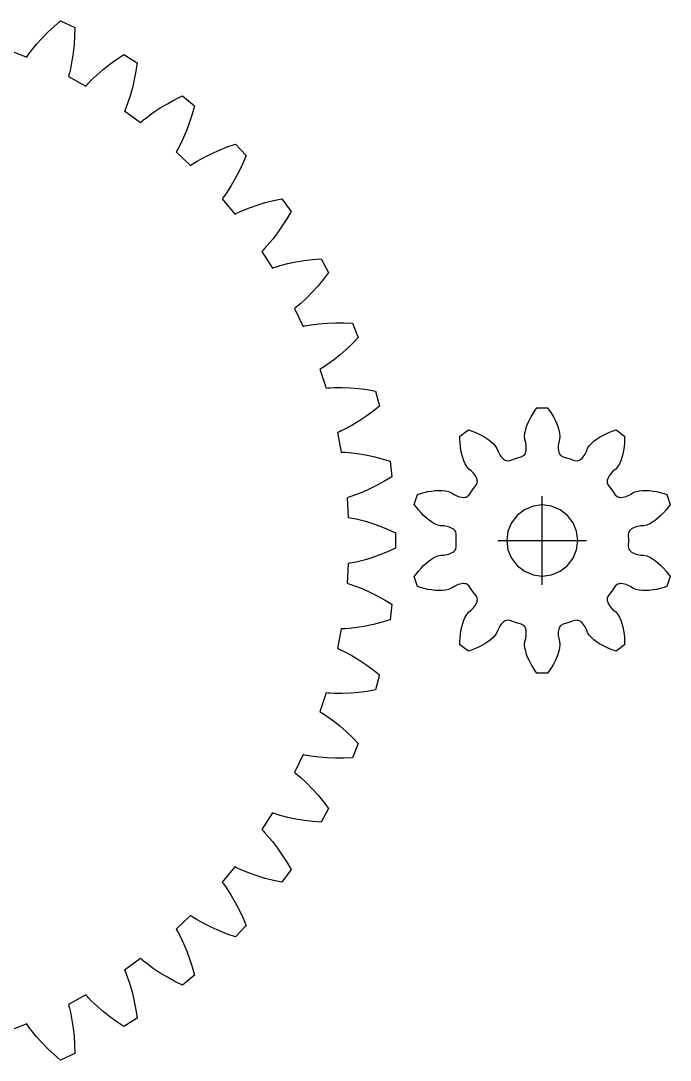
# Model space of a CAD drawing. Extents: x 0 to 9.96, y 0 to 8.02.
# Drawn here: x 5.39 to 9.96, y 0.36 to 7.67 of the extents above; entities that cross this region are included whole.
import ezdxf

# ---------------------------------------------------------------- set-up
doc = ezdxf.new("R2010")
doc.units = 0

msp = doc.modelspace()

# ---------------------------------------------------------------- linework, layer by layer
for p, q in [((5.58473, 7.58961), (5.62826, 7.63028)), ((5.62826, 7.63028), (5.67391, 7.66985)), ((5.67391, 7.66985), (5.7732, 7.62312)), ((5.7732, 7.62312), (5.77181, 7.56273)), ((5.50465, 7.50482), (5.54346, 7.5478)), ((5.54346, 7.5478), (5.58473, 7.58961)), ((5.77181, 7.56273), (5.76821, 7.50327)), ((5.30616, 7.46623), (5.43573, 7.41492)), ((5.45171, 7.43795), (5.46858, 7.46058)), ((5.46858, 7.46058), (5.50465, 7.50482)), ((5.76821, 7.50327), (5.76231, 7.44482)), ((5.43573, 7.41492), (5.4436, 7.42649)), ((5.4436, 7.42649), (5.45171, 7.43795)), ((5.75393, 7.38752), (5.74284, 7.33152)), ((5.76231, 7.44482), (5.75393, 7.38752)), ((6.02044, 7.36461), (6.06872, 7.3995)), ((6.06872, 7.3995), (6.11897, 7.43304)), ((6.11897, 7.43304), (6.21162, 7.37424)), ((5.74284, 7.33152), (5.73615, 7.3041)), ((5.93036, 7.29053), (5.97425, 7.3283)), ((5.97425, 7.3283), (6.02044, 7.36461)), ((6.20267, 7.3145), (6.19165, 7.25595)), ((6.21162, 7.37424), (6.20267, 7.3145)), ((5.73249, 7.29055), (5.7286, 7.27711)), ((5.7286, 7.27711), (5.85072, 7.20998)), ((5.73615, 7.3041), (5.73249, 7.29055)), ((5.86945, 7.23082), (5.88903, 7.25116)), ((5.88903, 7.25116), (5.93036, 7.29053)), ((6.19165, 7.25595), (6.17847, 7.19871)), ((5.85072, 7.20998), (5.85997, 7.22046)), ((5.85997, 7.22046), (5.86945, 7.23082)), ((6.17847, 7.19871), (6.16297, 7.1429)), ((6.16297, 7.1429), (6.14495, 7.08874)), ((6.42451, 7.08677), (6.47678, 7.11534)), ((6.47678, 7.11534), (6.53083, 7.14231)), ((6.53083, 7.14231), (6.61539, 7.07237)), ((6.12955, 7.04938), (6.124, 7.03654)), ((6.124, 7.03654), (6.23674, 6.95463)), ((6.13488, 7.06237), (6.12955, 7.04938)), ((6.14495, 7.08874), (6.13488, 7.06237)), ((6.27991, 6.99069), (6.32585, 7.02456)), ((6.32585, 7.02456), (6.37414, 7.05654)), ((6.37414, 7.05654), (6.42451, 7.08677)), ((6.61539, 7.07237), (6.59902, 7.01422)), ((6.23674, 6.95463), (6.24724, 6.96388)), ((6.24724, 6.96388), (6.25794, 6.97296)), ((6.25794, 6.97296), (6.27991, 6.99069)), ((6.58075, 6.95751), (6.5605, 6.90237)), ((6.59902, 7.01422), (6.58075, 6.95751)), ((6.5605, 6.90237), (6.53813, 6.84895)), ((6.53813, 6.84895), (6.51346, 6.79748)), ((6.84601, 6.78228), (6.90302, 6.80226)), ((6.90302, 6.80226), (6.97814, 6.72227)), ((6.49325, 6.76036), (6.48614, 6.74832)), ((6.48614, 6.74832), (6.58772, 6.65292)), ((6.50017, 6.77258), (6.49325, 6.76036)), ((6.51346, 6.79748), (6.50017, 6.77258)), ((6.6849, 6.71113), (6.73681, 6.73681)), ((6.73681, 6.73681), (6.79057, 6.76048)), ((6.79057, 6.76048), (6.84601, 6.78228)), ((6.58772, 6.65292), (6.5993, 6.66077)), ((6.5993, 6.66077), (6.61105, 6.66845)), ((6.61105, 6.66845), (6.63507, 6.68328)), ((6.63507, 6.68328), (6.6849, 6.71113)), ((6.95461, 6.66663), (6.92938, 6.61266)), ((6.97814, 6.72227), (6.95461, 6.66663)), ((6.92938, 6.61266), (6.90237, 6.5605)), ((6.87349, 6.5103), (6.84256, 6.46232)), ((6.90237, 6.5605), (6.87349, 6.5103)), ((6.82625, 6.43928), (6.81786, 6.42803)), ((6.84256, 6.46232), (6.82625, 6.43928)), ((6.81786, 6.42803), (6.80929, 6.41697)), ((6.80929, 6.41697), (6.89812, 6.3096)), ((7.00182, 6.35517), (7.05654, 6.37414)), ((7.05654, 6.37414), (7.11285, 6.39089)), ((7.11285, 6.39089), (7.17059, 6.40556)), ((7.17059, 6.40556), (7.22965, 6.41825)), ((7.22965, 6.41825), (7.29415, 6.32947)), ((6.89812, 6.3096), (6.91059, 6.31594)), ((6.91059, 6.31594), (6.92321, 6.32208)), ((6.92321, 6.32208), (6.9489, 6.33378)), ((6.9489, 6.33378), (7.00182, 6.35517)), ((7.29415, 6.32947), (7.26383, 6.27722)), ((7.23204, 6.22684), (7.19871, 6.17847)), ((7.26383, 6.27722), (7.23204, 6.22684)), ((7.19871, 6.17847), (7.16376, 6.13229)), ((7.12706, 6.08856), (7.10799, 6.06775)), ((7.16376, 6.13229), (7.12706, 6.08856)), ((7.09825, 6.05764), (7.08837, 6.04774)), ((7.08837, 6.04774), (7.16304, 5.93008)), ((7.10799, 6.06775), (7.09825, 6.05764)), ((7.44539, 5.99114), (7.50557, 5.99632)), ((7.50557, 5.99632), (7.55843, 5.90016)), ((7.16304, 5.93008), (7.1762, 5.93481)), ((7.1762, 5.93481), (7.1895, 5.93931)), ((7.1895, 5.93931), (7.21645, 5.94771)), ((7.21645, 5.94771), (7.27164, 5.9623)), ((7.27164, 5.9623), (7.3283, 5.97425)), ((7.3283, 5.97425), (7.38626, 5.98382)), ((7.38626, 5.98382), (7.44539, 5.99114)), ((7.52181, 5.85212), (7.48395, 5.80612)), ((7.55843, 5.90016), (7.52181, 5.85212)), ((7.48395, 5.80612), (7.44482, 5.76231)), ((7.40436, 5.72087), (7.36248, 5.68209)), ((7.44482, 5.76231), (7.40436, 5.72087)), ((7.33002, 5.65502), (7.31897, 5.64644)), ((7.31897, 5.64644), (7.37831, 5.52035)), ((7.34095, 5.66384), (7.33002, 5.65502)), ((7.36248, 5.68209), (7.34095, 5.66384)), ((7.37831, 5.52035), (7.39196, 5.52339)), ((7.39196, 5.52339), (7.40571, 5.5262)), ((7.40571, 5.5262), (7.43351, 5.53115)), ((7.43351, 5.53115), (7.49008, 5.5387)), ((7.49008, 5.5387), (7.5478, 5.54346)), ((7.5478, 5.54346), (7.6065, 5.54569)), ((7.6065, 5.54569), (7.66608, 5.54554)), ((7.66608, 5.54554), (7.72644, 5.54314)), ((7.72644, 5.54314), (7.76683, 5.44111)), ((7.76683, 5.44111), (7.72448, 5.39804)), ((7.68115, 5.35715), (7.63684, 5.31859)), ((7.72448, 5.39804), (7.68115, 5.35715)), ((7.5915, 5.28255), (7.54509, 5.24932)), ((7.63684, 5.31859), (7.5915, 5.28255)), ((7.50949, 5.22654), (7.49746, 5.21941)), ((7.49746, 5.21941), (7.54052, 5.08687)), ((7.52144, 5.23391), (7.50949, 5.22654)), ((7.54509, 5.24932), (7.52144, 5.23391)), ((7.54052, 5.08687), (7.55445, 5.08818)), ((7.55445, 5.08818), (7.56844, 5.08924)), ((7.56844, 5.08924), (7.59664, 5.09067)), ((7.59664, 5.09067), (7.65372, 5.09107)), ((7.65372, 5.09107), (7.71158, 5.08856)), ((7.71158, 5.08856), (7.77009, 5.08341)), ((7.77009, 5.08341), (7.82918, 5.0758)), ((7.82918, 5.0758), (7.88876, 5.06585)), ((7.88876, 5.06585), (7.91605, 4.95956)), ((7.86863, 4.92214), (7.82052, 4.887)), ((7.91605, 4.95956), (7.86863, 4.92214)), ((8.98168, 4.88507), (8.9953, 4.90817)), ((8.9953, 4.90817), (9.01045, 4.9311)), ((9.01045, 4.9311), (9.02281, 4.94815)), ((9.02281, 4.94815), (9.09739, 4.94815)), ((9.09739, 4.94815), (9.10974, 4.9311)), ((9.10974, 4.9311), (9.12489, 4.90817)), ((9.12489, 4.90817), (9.13851, 4.88507)), ((7.77172, 4.8543), (7.72223, 4.82422)), ((7.82052, 4.887), (7.77172, 4.8543)), ((8.9505, 4.81535), (8.95922, 4.83859)), ((8.95922, 4.83859), (8.96964, 4.86185)), ((8.96964, 4.86185), (8.98168, 4.88507)), ((9.13851, 4.88507), (9.15055, 4.86185)), ((9.15055, 4.86185), (9.16097, 4.83859)), ((9.16097, 4.83859), (9.1697, 4.81535)), ((7.63385, 4.77893), (7.62102, 4.77337)), ((7.62102, 4.77337), (7.64713, 4.63648)), ((7.64662, 4.78475), (7.63385, 4.77893)), ((7.67202, 4.79708), (7.64662, 4.78475)), ((7.72223, 4.82422), (7.67202, 4.79708)), ((8.48111, 4.74791), (8.54145, 4.79175)), ((8.54145, 4.79175), (8.56146, 4.78522)), ((8.56146, 4.78522), (8.5872, 4.77557)), ((8.5872, 4.77557), (8.6118, 4.76489)), ((8.6118, 4.76489), (8.63518, 4.75318)), ((8.63518, 4.75318), (8.65729, 4.74049)), ((8.93592, 4.74658), (8.9386, 4.76925)), ((8.9386, 4.76925), (8.94357, 4.79221)), ((8.94357, 4.79221), (8.9505, 4.81535)), ((9.1697, 4.81535), (9.17663, 4.79221)), ((9.17663, 4.79221), (9.1816, 4.76925)), ((9.1816, 4.76925), (9.18427, 4.74658)), ((9.46291, 4.74049), (9.48501, 4.75318)), ((9.48501, 4.75318), (9.5084, 4.76489)), ((9.5084, 4.76489), (9.533, 4.77557)), ((9.533, 4.77557), (9.55873, 4.78522)), ((9.55873, 4.78522), (9.57874, 4.79175)), ((9.57874, 4.79175), (9.63908, 4.74791)), ((8.48114, 4.72686), (8.48111, 4.74791)), ((8.48235, 4.6994), (8.48114, 4.72686)), ((8.48492, 4.6727), (8.48235, 4.6994)), ((8.65729, 4.74049), (8.678, 4.72681)), ((8.678, 4.72681), (8.69721, 4.71216)), ((8.69721, 4.71216), (8.71473, 4.69651)), ((8.71473, 4.69651), (8.73022, 4.67975)), ((8.73022, 4.67975), (8.74149, 4.66086)), ((8.9379, 4.72468), (8.93592, 4.74658)), ((8.94368, 4.70342), (8.9379, 4.72468)), ((8.94711, 4.68176), (8.94368, 4.70342)), ((8.94777, 4.67075), (8.94711, 4.68176)), ((9.17308, 4.68176), (9.17242, 4.67075)), ((9.17651, 4.70342), (9.17308, 4.68176)), ((9.18229, 4.72468), (9.17651, 4.70342)), ((9.18427, 4.74658), (9.18229, 4.72468)), ((9.3787, 4.66086), (9.38998, 4.67975)), ((9.38998, 4.67975), (9.40546, 4.69651)), ((9.40546, 4.69651), (9.42298, 4.71216)), ((9.42298, 4.71216), (9.44219, 4.72681)), ((9.44219, 4.72681), (9.46291, 4.74049)), ((9.63784, 4.6994), (9.63528, 4.6727)), ((9.63906, 4.72686), (9.63784, 4.6994)), ((9.63908, 4.74791), (9.63906, 4.72686)), ((7.64713, 4.63648), (7.66111, 4.63603)), ((7.66111, 4.63603), (7.67513, 4.63533)), ((7.67513, 4.63533), (7.70328, 4.63321)), ((7.70328, 4.63321), (7.75996, 4.62646)), ((7.75996, 4.62646), (7.81705, 4.61672)), ((7.81705, 4.61672), (7.87446, 4.60427)), ((8.48882, 4.64684), (8.48492, 4.6727)), ((8.49407, 4.6219), (8.48882, 4.64684)), ((8.50067, 4.59797), (8.49407, 4.6219)), ((8.74149, 4.66086), (8.74931, 4.64026)), ((8.74931, 4.64026), (8.75926, 4.62073)), ((8.75926, 4.62073), (8.7652, 4.61143)), ((8.7652, 4.61143), (8.77192, 4.60252)), ((8.91273, 4.6018), (8.9293, 4.61132)), ((8.9293, 4.61132), (8.93501, 4.61814)), ((8.93501, 4.61814), (8.93882, 4.62451)), ((8.93882, 4.62451), (8.94158, 4.63063)), ((8.94158, 4.63063), (8.94365, 4.6366)), ((8.94365, 4.6366), (8.94631, 4.64824)), ((8.94631, 4.64824), (8.94757, 4.65959)), ((8.94757, 4.65959), (8.94777, 4.67075)), ((9.17242, 4.67075), (9.17262, 4.65959)), ((9.17262, 4.65959), (9.17388, 4.64824)), ((9.17388, 4.64824), (9.17655, 4.6366)), ((9.17655, 4.6366), (9.17861, 4.63063)), ((9.17861, 4.63063), (9.18138, 4.62451)), ((9.18138, 4.62451), (9.18518, 4.61814)), ((9.18518, 4.61814), (9.1909, 4.61132)), ((9.1909, 4.61132), (9.20746, 4.6018)), ((9.34827, 4.60252), (9.35499, 4.61143)), ((9.35499, 4.61143), (9.36093, 4.62073)), ((9.36093, 4.62073), (9.37089, 4.64026)), ((9.37089, 4.64026), (9.3787, 4.66086)), ((9.62613, 4.6219), (9.61953, 4.59797)), ((9.63137, 4.64684), (9.62613, 4.6219)), ((9.63528, 4.6727), (9.63137, 4.64684)), ((7.87446, 4.60427), (7.93212, 4.58932)), ((7.93212, 4.58932), (7.98999, 4.57198)), ((7.98999, 4.57198), (8.00374, 4.46311)), ((8.50866, 4.57517), (8.50067, 4.59797)), ((8.51814, 4.55368), (8.50866, 4.57517)), ((8.5293, 4.53377), (8.51814, 4.55368)), ((8.54378, 4.51721), (8.5293, 4.53377)), ((8.77192, 4.60252), (8.77962, 4.59407)), ((8.77962, 4.59407), (8.78861, 4.58623)), ((8.78861, 4.58623), (8.79379, 4.58261)), ((8.79379, 4.58261), (8.79963, 4.57928)), ((8.79963, 4.57928), (8.80645, 4.57637)), ((8.80645, 4.57637), (8.81508, 4.57421)), ((8.81508, 4.57421), (8.83408, 4.57624)), ((8.83408, 4.57624), (8.87297, 4.59036)), ((8.87297, 4.59036), (8.91273, 4.6018)), ((9.20746, 4.6018), (9.24722, 4.59036)), ((9.24722, 4.59036), (9.28611, 4.57624)), ((9.28611, 4.57624), (9.30511, 4.57421)), ((9.30511, 4.57421), (9.31374, 4.57637)), ((9.31374, 4.57637), (9.32056, 4.57928)), ((9.32056, 4.57928), (9.3264, 4.58261)), ((9.3264, 4.58261), (9.33158, 4.58623)), ((9.33158, 4.58623), (9.34058, 4.59407)), ((9.34058, 4.59407), (9.34827, 4.60252)), ((9.5909, 4.53377), (9.57642, 4.51721)), ((9.60205, 4.55368), (9.5909, 4.53377)), ((9.61153, 4.57517), (9.60205, 4.55368)), ((9.61953, 4.59797), (9.61153, 4.57517)), ((8.00374, 4.46311), (7.95201, 4.43192)), ((8.56095, 4.50341), (8.54378, 4.51721)), ((8.57645, 4.48791), (8.56095, 4.50341)), ((8.58346, 4.47939), (8.57645, 4.48791)), ((8.58985, 4.47024), (8.58346, 4.47939)), ((8.59551, 4.46031), (8.58985, 4.47024)), ((8.60019, 4.44933), (8.59551, 4.46031)), ((9.52468, 4.46031), (9.52, 4.44933)), ((9.53034, 4.47024), (9.52468, 4.46031)), ((9.53674, 4.47939), (9.53034, 4.47024)), ((9.54374, 4.48791), (9.53674, 4.47939)), ((9.55925, 4.50341), (9.54374, 4.48791)), ((9.57642, 4.51721), (9.55925, 4.50341)), ((7.89987, 4.40309), (7.84736, 4.37676)), ((7.95201, 4.43192), (7.89987, 4.40309)), ((8.57019, 4.37038), (8.59564, 4.403)), ((8.59564, 4.403), (8.60344, 4.42044)), ((8.60203, 4.44329), (8.60019, 4.44933)), ((8.60339, 4.43671), (8.60203, 4.44329)), ((8.60406, 4.42932), (8.60339, 4.43671)), ((8.60344, 4.42044), (8.60406, 4.42932)), ((9.5168, 4.43671), (9.51614, 4.42932)), ((9.51614, 4.42932), (9.51675, 4.42044)), ((9.51675, 4.42044), (9.52455, 4.403)), ((9.51816, 4.44329), (9.5168, 4.43671)), ((9.52, 4.44933), (9.51816, 4.44329)), ((9.52455, 4.403), (9.55, 4.37038)), ((7.70112, 4.31927), (7.68769, 4.31536)), ((7.68769, 4.31536), (7.69645, 4.17628)), ((7.71453, 4.32344), (7.70112, 4.31927)), ((7.74127, 4.33249), (7.71453, 4.32344)), ((7.79449, 4.35313), (7.74127, 4.33249)), ((7.84736, 4.37676), (7.79449, 4.35313)), ((8.16057, 4.26751), (8.18362, 4.33844)), ((8.18362, 4.33844), (8.20365, 4.34492)), ((8.20365, 4.34492), (8.23013, 4.35225)), ((8.23013, 4.35225), (8.25632, 4.35806)), ((8.25632, 4.35806), (8.28212, 4.36234)), ((8.28212, 4.36234), (8.30746, 4.36506)), ((8.30746, 4.36506), (8.33226, 4.36618)), ((8.33226, 4.36618), (8.35641, 4.36561)), ((8.35641, 4.36561), (8.37978, 4.36324)), ((8.37978, 4.36324), (8.40217, 4.35879)), ((8.40217, 4.35879), (8.42239, 4.35013)), ((8.42239, 4.35013), (8.44082, 4.33807)), ((8.44082, 4.33807), (8.46036, 4.32811)), ((8.46036, 4.32811), (8.47062, 4.32408)), ((8.47062, 4.32408), (8.4813, 4.32083)), ((8.4813, 4.32083), (8.49249, 4.31851)), ((8.49249, 4.31851), (8.50437, 4.31745)), ((8.50437, 4.31745), (8.51069, 4.31757)), ((8.51069, 4.31757), (8.51737, 4.31831)), ((8.51737, 4.31831), (8.5246, 4.31996)), ((8.5246, 4.31996), (8.53286, 4.32329)), ((8.53286, 4.32329), (8.54703, 4.3361)), ((8.54703, 4.3361), (8.57019, 4.37038)), ((9.0601, 3.70296), (9.0601, 4.32593)), ((9.55, 4.37038), (9.57316, 4.3361)), ((9.57316, 4.3361), (9.58734, 4.32329)), ((9.58734, 4.32329), (9.59559, 4.31996)), ((9.59559, 4.31996), (9.60282, 4.31831)), ((9.60282, 4.31831), (9.6095, 4.31757)), ((9.6095, 4.31757), (9.61582, 4.31745)), ((9.61582, 4.31745), (9.62771, 4.31851)), ((9.62771, 4.31851), (9.6389, 4.32083)), ((9.6389, 4.32083), (9.64957, 4.32408)), ((9.64957, 4.32408), (9.65984, 4.32811)), ((9.65984, 4.32811), (9.67938, 4.33807)), ((9.67938, 4.33807), (9.69781, 4.35013)), ((9.69781, 4.35013), (9.71803, 4.35879)), ((9.71803, 4.35879), (9.74041, 4.36324)), ((9.74041, 4.36324), (9.76378, 4.36561)), ((9.76378, 4.36561), (9.78794, 4.36618)), ((9.78794, 4.36618), (9.81273, 4.36506)), ((9.81273, 4.36506), (9.83808, 4.36234)), ((9.83808, 4.36234), (9.86388, 4.35806)), ((9.86388, 4.35806), (9.89006, 4.35225)), ((9.89006, 4.35225), (9.91655, 4.34492)), ((9.91655, 4.34492), (9.93658, 4.33844)), ((9.93658, 4.33844), (9.95962, 4.26751)), ((8.17296, 4.25049), (8.16057, 4.26751)), ((8.19009, 4.229), (8.17296, 4.25049)), ((8.99539, 4.25593), (8.9351, 4.23095)), ((9.0601, 4.26445), (8.99539, 4.25593)), ((9.1248, 4.25593), (9.0601, 4.26445)), ((9.1851, 4.23095), (9.1248, 4.25593)), ((9.94723, 4.25049), (9.93011, 4.229)), ((9.95962, 4.26751), (9.94723, 4.25049)), ((7.69645, 4.17628), (7.69645, 4.17628)), ((7.69645, 4.17628), (7.71026, 4.17408)), ((7.71026, 4.17408), (7.72408, 4.17163)), ((7.72408, 4.17163), (7.75174, 4.166)), ((8.20785, 4.20891), (8.19009, 4.229)), ((8.22621, 4.19028), (8.20785, 4.20891)), ((8.24512, 4.17318), (8.22621, 4.19028)), ((8.26452, 4.1577), (8.24512, 4.17318)), ((8.88332, 4.19122), (8.84359, 4.13945)), ((8.9351, 4.23095), (8.88332, 4.19122)), ((9.23687, 4.19122), (9.1851, 4.23095)), ((9.2766, 4.13945), (9.23687, 4.19122)), ((9.87508, 4.17318), (9.85567, 4.1577)), ((9.89398, 4.19028), (9.87508, 4.17318)), ((9.91234, 4.20891), (9.89398, 4.19028)), ((9.93011, 4.229), (9.91234, 4.20891)), ((7.75174, 4.166), (7.80713, 4.1522)), ((7.80713, 4.1522), (7.86255, 4.13538)), ((7.86255, 4.13538), (7.91794, 4.11584)), ((7.91794, 4.11584), (7.97328, 4.09377)), ((8.28439, 4.14396), (8.26452, 4.1577)), ((8.30469, 4.13214), (8.28439, 4.14396)), ((8.32542, 4.12259), (8.30469, 4.13214)), ((8.34687, 4.11771), (8.32542, 4.12259)), ((8.36887, 4.11664), (8.34687, 4.11771)), ((8.39053, 4.1132), (8.36887, 4.11664)), ((8.4012, 4.11043), (8.39053, 4.1132)), ((8.41175, 4.10679), (8.4012, 4.11043)), ((8.42216, 4.10208), (8.41175, 4.10679)), ((8.4324, 4.09595), (8.42216, 4.10208)), ((8.43745, 4.09214), (8.4324, 4.09595)), ((8.84359, 4.13945), (8.81862, 4.07915)), ((9.30158, 4.07915), (9.2766, 4.13945)), ((9.68779, 4.09595), (9.68275, 4.09214)), ((9.69803, 4.10208), (9.68779, 4.09595)), ((9.70844, 4.10679), (9.69803, 4.10208)), ((9.71899, 4.11043), (9.70844, 4.10679)), ((9.72967, 4.1132), (9.71899, 4.11043)), ((9.75132, 4.11664), (9.72967, 4.1132)), ((9.77333, 4.11771), (9.75132, 4.11664)), ((9.79477, 4.12259), (9.77333, 4.11771)), ((9.8155, 4.13214), (9.79477, 4.12259)), ((9.8358, 4.14396), (9.8155, 4.13214)), ((9.85567, 4.1577), (9.8358, 4.14396)), ((7.97328, 4.09377), (8.02852, 4.06931)), ((8.02852, 4.06931), (8.02852, 3.95958)), ((8.44242, 4.08762), (8.43745, 4.09214)), ((8.4473, 4.08203), (8.44242, 4.08762)), ((8.45202, 4.07449), (8.4473, 4.08203)), ((8.45596, 4.0558), (8.45202, 4.07449)), ((8.45454, 4.01445), (8.45596, 4.0558)), ((8.45596, 4.0558), (8.45596, 4.0558)), ((8.81862, 4.07915), (8.8101, 4.01445)), ((9.3101, 4.01445), (9.30158, 4.07915)), ((9.66818, 4.07449), (9.66424, 4.0558)), ((9.66424, 4.0558), (9.66565, 4.01445)), ((9.6729, 4.08203), (9.66818, 4.07449)), ((9.67778, 4.08762), (9.6729, 4.08203)), ((9.68275, 4.09214), (9.67778, 4.08762)), ((8.02852, 3.95958), (7.97328, 3.93512)), ((8.4473, 3.94686), (8.45202, 3.9544)), ((8.45202, 3.9544), (8.45596, 3.97309)), ((8.45596, 3.97309), (8.45454, 4.01445)), ((8.74862, 4.01445), (9.37158, 4.01445)), ((8.8101, 4.01445), (8.81862, 3.94974)), ((8.81862, 3.94974), (8.84359, 3.88945)), ((9.2766, 3.88945), (9.30158, 3.94974)), ((9.30158, 3.94974), (9.3101, 4.01445)), ((9.3101, 4.01445), (9.3101, 4.01445)), ((9.3101, 4.01445), (9.3101, 4.01445)), ((9.66565, 4.01445), (9.66424, 3.97309)), ((9.66424, 3.97309), (9.66818, 3.9544)), ((9.66818, 3.9544), (9.6729, 3.94686)), ((7.80713, 3.87669), (7.75174, 3.86289)), ((7.86255, 3.89351), (7.80713, 3.87669)), ((7.91794, 3.91306), (7.86255, 3.89351)), ((7.97328, 3.93512), (7.91794, 3.91306)), ((8.26452, 3.87119), (8.28439, 3.88493)), ((8.28439, 3.88493), (8.30469, 3.89675)), ((8.30469, 3.89675), (8.32542, 3.9063)), ((8.32542, 3.9063), (8.34687, 3.91118)), ((8.34687, 3.91118), (8.36887, 3.91226)), ((8.36887, 3.91226), (8.39053, 3.91569)), ((8.39053, 3.91569), (8.4012, 3.91846)), ((8.4012, 3.91846), (8.41175, 3.9221)), ((8.41175, 3.9221), (8.42216, 3.92681)), ((8.42216, 3.92681), (8.4324, 3.93294)), ((8.4324, 3.93294), (8.43745, 3.93675)), ((8.43745, 3.93675), (8.44242, 3.94127)), ((8.44242, 3.94127), (8.4473, 3.94686)), ((8.84359, 3.88945), (8.88332, 3.83767)), ((9.23687, 3.83767), (9.2766, 3.88945)), ((9.6729, 3.94686), (9.67778, 3.94127)), ((9.67778, 3.94127), (9.68275, 3.93675)), ((9.68275, 3.93675), (9.68779, 3.93294)), ((9.68779, 3.93294), (9.69803, 3.92681)), ((9.69803, 3.92681), (9.70844, 3.9221)), ((9.70844, 3.9221), (9.71899, 3.91846)), ((9.71899, 3.91846), (9.72967, 3.91569)), ((9.72967, 3.91569), (9.75132, 3.91226)), ((9.75132, 3.91226), (9.77333, 3.91118)), ((9.77333, 3.91118), (9.79477, 3.9063)), ((9.79477, 3.9063), (9.8155, 3.89675)), ((9.8155, 3.89675), (9.8358, 3.88493)), ((9.8358, 3.88493), (9.85567, 3.87119)), ((7.69645, 3.85261), (7.68769, 3.71353)), ((7.71026, 3.85481), (7.69645, 3.85261)), ((7.72408, 3.85726), (7.71026, 3.85481)), ((7.75174, 3.86289), (7.72408, 3.85726)), ((8.19009, 3.79989), (8.20785, 3.81998)), ((8.20785, 3.81998), (8.22621, 3.83861)), ((8.22621, 3.83861), (8.24512, 3.85571)), ((8.24512, 3.85571), (8.26452, 3.87119)), ((8.88332, 3.83767), (8.9351, 3.79794)), ((9.1851, 3.79794), (9.23687, 3.83767)), ((9.85567, 3.87119), (9.87508, 3.85571)), ((9.87508, 3.85571), (9.89398, 3.83861)), ((9.89398, 3.83861), (9.91234, 3.81998)), ((9.91234, 3.81998), (9.93011, 3.79989)), ((8.16057, 3.76138), (8.17296, 3.7784)), ((8.18362, 3.69045), (8.16057, 3.76138)), ((8.17296, 3.7784), (8.19009, 3.79989)), ((8.9351, 3.79794), (8.99539, 3.77296)), ((8.99539, 3.77296), (9.0601, 3.76445)), ((9.0601, 3.76445), (9.1248, 3.77296)), ((9.1248, 3.77296), (9.1851, 3.79794)), ((9.93011, 3.79989), (9.94723, 3.7784)), ((9.95962, 3.76138), (9.93658, 3.69045)), ((9.94723, 3.7784), (9.95962, 3.76138)), ((7.68769, 3.71353), (7.70112, 3.70962)), ((7.70112, 3.70962), (7.71453, 3.70545)), ((7.71453, 3.70545), (7.74127, 3.6964)), ((7.74127, 3.6964), (7.79449, 3.67576)), ((7.79449, 3.67576), (7.84736, 3.65213)), ((8.20365, 3.68397), (8.18362, 3.69045)), ((8.23013, 3.67664), (8.20365, 3.68397)), ((8.25632, 3.67083), (8.23013, 3.67664)), ((8.28212, 3.66655), (8.25632, 3.67083)), ((8.30746, 3.66383), (8.28212, 3.66655)), ((8.33226, 3.66272), (8.30746, 3.66383)), ((8.35641, 3.66328), (8.33226, 3.66272)), ((8.37978, 3.66565), (8.35641, 3.66328)), ((8.40217, 3.6701), (8.37978, 3.66565)), ((8.42239, 3.67876), (8.40217, 3.6701)), ((8.44082, 3.69083), (8.42239, 3.67876)), ((8.46036, 3.70078), (8.44082, 3.69083)), ((8.47062, 3.70481), (8.46036, 3.70078)), ((8.4813, 3.70807), (8.47062, 3.70481)), ((8.49249, 3.71038), (8.4813, 3.70807)), ((8.50437, 3.71144), (8.49249, 3.71038)), ((8.51069, 3.71132), (8.50437, 3.71144)), ((8.51737, 3.71058), (8.51069, 3.71132)), ((8.5246, 3.70893), (8.51737, 3.71058)), ((8.53286, 3.7056), (8.5246, 3.70893)), ((8.54703, 3.69279), (8.53286, 3.7056)), ((8.57019, 3.65851), (8.54703, 3.69279)), ((8.59564, 3.62589), (8.57019, 3.65851)), ((9.55, 3.65851), (9.52455, 3.62589)), ((9.57316, 3.69279), (9.55, 3.65851)), ((9.58734, 3.7056), (9.57316, 3.69279)), ((9.59559, 3.70893), (9.58734, 3.7056)), ((9.60282, 3.71058), (9.59559, 3.70893)), ((9.6095, 3.71132), (9.60282, 3.71058)), ((9.61582, 3.71144), (9.6095, 3.71132)), ((9.62771, 3.71038), (9.61582, 3.71144)), ((9.6389, 3.70807), (9.62771, 3.71038)), ((9.64957, 3.70481), (9.6389, 3.70807)), ((9.65984, 3.70078), (9.64957, 3.70481)), ((9.67938, 3.69083), (9.65984, 3.70078)), ((9.69781, 3.67876), (9.67938, 3.69083)), ((9.71803, 3.6701), (9.69781, 3.67876)), ((9.74041, 3.66565), (9.71803, 3.6701)), ((9.76378, 3.66328), (9.74041, 3.66565)), ((9.78794, 3.66272), (9.76378, 3.66328)), ((9.81273, 3.66383), (9.78794, 3.66272)), ((9.83808, 3.66655), (9.81273, 3.66383)), ((9.86388, 3.67083), (9.83808, 3.66655)), ((9.89006, 3.67664), (9.86388, 3.67083)), ((9.91655, 3.68397), (9.89006, 3.67664)), ((9.93658, 3.69045), (9.91655, 3.68397)), ((7.84736, 3.65213), (7.89987, 3.6258)), ((7.89987, 3.6258), (7.95201, 3.59697)), ((7.95201, 3.59697), (8.00374, 3.56578)), ((8.60344, 3.60845), (8.59564, 3.62589)), ((8.60019, 3.57956), (8.60203, 3.5856)), ((8.60203, 3.5856), (8.60339, 3.59218)), ((8.60339, 3.59218), (8.60406, 3.59957)), ((8.60406, 3.59957), (8.60344, 3.60845)), ((9.51675, 3.60845), (9.51614, 3.59957)), ((9.51614, 3.59957), (9.5168, 3.59218)), ((9.52455, 3.62589), (9.51675, 3.60845)), ((9.5168, 3.59218), (9.51816, 3.5856)), ((9.51816, 3.5856), (9.52, 3.57956)), ((8.00374, 3.56578), (7.98999, 3.45691)), ((8.5293, 3.49512), (8.54378, 3.51168)), ((8.54378, 3.51168), (8.56095, 3.52548)), ((8.56095, 3.52548), (8.57645, 3.54099)), ((8.57645, 3.54099), (8.58346, 3.5495)), ((8.58346, 3.5495), (8.58985, 3.55865)), ((8.58985, 3.55865), (8.59551, 3.56858)), ((8.59551, 3.56858), (8.60019, 3.57956)), ((9.52, 3.57956), (9.52468, 3.56858)), ((9.52468, 3.56858), (9.53034, 3.55865)), ((9.53034, 3.55865), (9.53674, 3.5495)), ((9.53674, 3.5495), (9.54374, 3.54099)), ((9.54374, 3.54099), (9.55925, 3.52548)), ((9.55925, 3.52548), (9.57642, 3.51168)), ((9.57642, 3.51168), (9.5909, 3.49512)), ((7.93212, 3.43958), (7.87446, 3.42462)), ((7.98999, 3.45691), (7.93212, 3.43958)), ((8.50067, 3.43092), (8.50866, 3.45372)), ((8.50866, 3.45372), (8.51814, 3.47521)), ((8.51814, 3.47521), (8.5293, 3.49512)), ((8.78861, 3.44266), (8.77962, 3.43482)), ((8.79379, 3.44628), (8.78861, 3.44266)), ((8.79963, 3.44961), (8.79379, 3.44628)), ((8.80645, 3.45252), (8.79963, 3.44961)), ((8.81508, 3.45468), (8.80645, 3.45252)), ((8.83408, 3.45265), (8.81508, 3.45468)), ((8.87297, 3.43853), (8.83408, 3.45265)), ((8.91273, 3.42709), (8.87297, 3.43853)), ((9.24722, 3.43853), (9.20746, 3.42709)), ((9.28611, 3.45265), (9.24722, 3.43853)), ((9.30511, 3.45468), (9.28611, 3.45265)), ((9.31374, 3.45252), (9.30511, 3.45468)), ((9.32056, 3.44961), (9.31374, 3.45252)), ((9.3264, 3.44628), (9.32056, 3.44961)), ((9.33158, 3.44266), (9.3264, 3.44628)), ((9.34058, 3.43482), (9.33158, 3.44266)), ((9.5909, 3.49512), (9.60205, 3.47521)), ((9.60205, 3.47521), (9.61153, 3.45372)), ((9.61153, 3.45372), (9.61953, 3.43092)), ((7.64713, 3.39241), (7.62102, 3.25552)), ((7.66111, 3.39286), (7.64713, 3.39241)), ((7.67513, 3.39356), (7.66111, 3.39286)), ((7.70328, 3.39568), (7.67513, 3.39356)), ((7.75996, 3.40243), (7.70328, 3.39568)), ((7.81705, 3.41217), (7.75996, 3.40243)), ((7.87446, 3.42462), (7.81705, 3.41217)), ((8.48492, 3.35619), (8.48882, 3.38205)), ((8.48882, 3.38205), (8.49407, 3.40699)), ((8.49407, 3.40699), (8.50067, 3.43092)), ((8.74149, 3.36803), (8.73022, 3.34915)), ((8.74931, 3.38863), (8.74149, 3.36803)), ((8.75926, 3.40816), (8.74931, 3.38863)), ((8.7652, 3.41746), (8.75926, 3.40816)), ((8.77192, 3.42637), (8.7652, 3.41746)), ((8.77962, 3.43482), (8.77192, 3.42637)), ((8.9293, 3.41757), (8.91273, 3.42709)), ((8.93501, 3.41075), (8.9293, 3.41757)), ((8.93882, 3.40438), (8.93501, 3.41075)), ((8.94158, 3.39826), (8.93882, 3.40438)), ((8.94365, 3.39229), (8.94158, 3.39826)), ((8.94631, 3.38065), (8.94365, 3.39229)), ((8.94757, 3.3693), (8.94631, 3.38065)), ((8.94777, 3.35814), (8.94757, 3.3693)), ((9.17262, 3.3693), (9.17242, 3.35814)), ((9.17388, 3.38065), (9.17262, 3.3693)), ((9.17655, 3.39229), (9.17388, 3.38065)), ((9.17861, 3.39826), (9.17655, 3.39229)), ((9.18138, 3.40438), (9.17861, 3.39826)), ((9.18518, 3.41075), (9.18138, 3.40438)), ((9.1909, 3.41757), (9.18518, 3.41075)), ((9.20746, 3.42709), (9.1909, 3.41757)), ((9.34827, 3.42637), (9.34058, 3.43482)), ((9.35499, 3.41746), (9.34827, 3.42637)), ((9.36093, 3.40816), (9.35499, 3.41746)), ((9.37089, 3.38863), (9.36093, 3.40816)), ((9.3787, 3.36803), (9.37089, 3.38863)), ((9.38998, 3.34915), (9.3787, 3.36803)), ((9.61953, 3.43092), (9.62613, 3.40699)), ((9.62613, 3.40699), (9.63137, 3.38205)), ((9.63137, 3.38205), (9.63528, 3.35619)), ((8.48111, 3.28099), (8.48114, 3.30203)), ((8.48114, 3.30203), (8.48235, 3.32949)), ((8.48235, 3.32949), (8.48492, 3.35619)), ((8.678, 3.30208), (8.65729, 3.2884)), ((8.69721, 3.31673), (8.678, 3.30208)), ((8.71473, 3.33238), (8.69721, 3.31673)), ((8.73022, 3.34915), (8.71473, 3.33238)), ((8.93592, 3.28231), (8.9379, 3.30421)), ((8.9379, 3.30421), (8.94368, 3.32547)), ((8.94368, 3.32547), (8.94711, 3.34713)), ((8.94711, 3.34713), (8.94777, 3.35814)), ((9.17242, 3.35814), (9.17308, 3.34713)), ((9.17308, 3.34713), (9.17651, 3.32547)), ((9.17651, 3.32547), (9.18229, 3.30421)), ((9.18229, 3.30421), (9.18427, 3.28231)), ((9.40546, 3.33238), (9.38998, 3.34915)), ((9.42298, 3.31673), (9.40546, 3.33238)), ((9.44219, 3.30208), (9.42298, 3.31673)), ((9.46291, 3.2884), (9.44219, 3.30208)), ((9.63528, 3.35619), (9.63784, 3.32949)), ((9.63784, 3.32949), (9.63906, 3.30203)), ((9.63906, 3.30203), (9.63908, 3.28099)), ((7.62102, 3.25552), (7.63385, 3.24996)), ((7.63385, 3.24996), (7.64662, 3.24414)), ((7.64662, 3.24414), (7.67202, 3.23181)), ((7.67202, 3.23181), (7.72223, 3.20467)), ((8.54145, 3.23715), (8.48111, 3.28099)), ((8.56146, 3.24367), (8.54145, 3.23715)), ((8.5872, 3.25332), (8.56146, 3.24367)), ((8.6118, 3.264), (8.5872, 3.25332)), ((8.63518, 3.27571), (8.6118, 3.264)), ((8.65729, 3.2884), (8.63518, 3.27571)), ((8.9386, 3.25964), (8.93592, 3.28231)), ((8.94357, 3.23668), (8.9386, 3.25964)), ((8.9505, 3.21354), (8.94357, 3.23668)), ((9.17663, 3.23668), (9.1697, 3.21354)), ((9.1816, 3.25964), (9.17663, 3.23668)), ((9.18427, 3.28231), (9.1816, 3.25964)), ((9.48501, 3.27571), (9.46291, 3.2884)), ((9.5084, 3.264), (9.48501, 3.27571)), ((9.533, 3.25332), (9.5084, 3.264)), ((9.55873, 3.24367), (9.533, 3.25332)), ((9.57874, 3.23715), (9.55873, 3.24367)), ((9.63908, 3.28099), (9.57874, 3.23715)), ((7.72223, 3.20467), (7.77172, 3.17459)), ((7.77172, 3.17459), (7.82052, 3.14189)), ((8.95922, 3.1903), (8.9505, 3.21354)), ((8.96964, 3.16704), (8.95922, 3.1903)), ((8.98168, 3.14382), (8.96964, 3.16704)), ((8.9953, 3.12072), (8.98168, 3.14382)), ((9.13851, 3.14382), (9.12489, 3.12072)), ((9.15055, 3.16704), (9.13851, 3.14382)), ((9.16097, 3.1903), (9.15055, 3.16704)), ((9.1697, 3.21354), (9.16097, 3.1903)), ((7.82052, 3.14189), (7.86863, 3.10675)), ((7.86863, 3.10675), (7.91605, 3.06933)), ((9.01045, 3.09779), (8.9953, 3.12072)), ((9.02281, 3.08074), (9.01045, 3.09779)), ((9.09739, 3.08074), (9.02281, 3.08074)), ((9.10974, 3.09779), (9.09739, 3.08074)), ((9.12489, 3.12072), (9.10974, 3.09779)), ((7.91605, 3.06933), (7.88876, 2.96304)), ((7.54052, 2.94202), (7.49746, 2.80948)), ((7.55445, 2.94071), (7.54052, 2.94202)), ((7.56844, 2.93965), (7.55445, 2.94071)), ((7.59664, 2.93822), (7.56844, 2.93965)), ((7.65372, 2.93782), (7.59664, 2.93822)), ((7.71158, 2.94033), (7.65372, 2.93782)), ((7.77009, 2.94548), (7.71158, 2.94033)), ((7.82918, 2.95309), (7.77009, 2.94548)), ((7.88876, 2.96304), (7.82918, 2.95309)), ((7.49746, 2.80948), (7.50949, 2.80235)), ((7.50949, 2.80235), (7.52144, 2.79498)), ((7.52144, 2.79498), (7.54509, 2.77957)), ((7.54509, 2.77957), (7.5915, 2.74634)), ((7.5915, 2.74634), (7.63684, 2.7103)), ((7.63684, 2.7103), (7.68115, 2.67174)), ((7.68115, 2.67174), (7.72448, 2.63085)), ((7.72448, 2.63085), (7.76683, 2.58778)), ((7.76683, 2.58778), (7.72644, 2.48575)), ((7.37831, 2.50854), (7.31897, 2.38245)), ((7.39196, 2.5055), (7.37831, 2.50854)), ((7.40571, 2.50269), (7.39196, 2.5055)), ((7.43351, 2.49774), (7.40571, 2.50269)), ((7.49008, 2.49019), (7.43351, 2.49774)), ((7.5478, 2.48543), (7.49008, 2.49019)), ((7.72644, 2.48575), (7.66608, 2.48335)), ((7.6065, 2.4832), (7.5478, 2.48543)), ((7.66608, 2.48335), (7.6065, 2.4832)), ((7.31897, 2.38245), (7.33002, 2.37387)), ((7.33002, 2.37387), (7.34095, 2.36506)), ((7.34095, 2.36506), (7.36248, 2.3468)), ((7.36248, 2.3468), (7.40436, 2.30802)), ((7.40436, 2.30802), (7.44482, 2.26658)), ((7.44482, 2.26658), (7.48395, 2.22277)), ((7.48395, 2.22277), (7.52181, 2.17677)), ((7.55843, 2.12873), (7.50557, 2.03257)), ((7.52181, 2.17677), (7.55843, 2.12873)), ((7.16304, 2.09881), (7.08837, 1.98115)), ((7.1762, 2.09408), (7.16304, 2.09881)), ((7.1895, 2.08958), (7.1762, 2.09408)), ((7.21645, 2.08118), (7.1895, 2.08958)), ((7.27164, 2.06659), (7.21645, 2.08118)), ((7.3283, 2.05464), (7.27164, 2.06659)), ((7.38626, 2.04507), (7.3283, 2.05464)), ((7.08837, 1.98115), (7.09825, 1.97125)), ((7.44539, 2.03775), (7.38626, 2.04507)), ((7.50557, 2.03257), (7.44539, 2.03775)), ((7.09825, 1.97125), (7.10799, 1.96114)), ((7.10799, 1.96114), (7.12706, 1.94033)), ((7.12706, 1.94033), (7.16376, 1.8966)), ((7.16376, 1.8966), (7.19871, 1.85042)), ((7.19871, 1.85042), (7.23204, 1.80205)), ((7.23204, 1.80205), (7.26383, 1.75167)), ((6.89812, 1.71929), (6.80929, 1.61192)), ((6.91059, 1.71295), (6.89812, 1.71929)), ((6.92321, 1.70681), (6.91059, 1.71295)), ((6.9489, 1.69511), (6.92321, 1.70681)), ((7.00182, 1.67372), (6.9489, 1.69511)), ((7.29415, 1.69942), (7.22965, 1.61065)), ((7.26383, 1.75167), (7.29415, 1.69942)), ((6.80929, 1.61192), (6.81786, 1.60086)), ((7.05654, 1.65475), (7.00182, 1.67372)), ((7.11285, 1.638), (7.05654, 1.65475)), ((7.17059, 1.62333), (7.11285, 1.638)), ((7.22965, 1.61065), (7.17059, 1.62333)), ((6.81786, 1.60086), (6.82625, 1.58961)), ((6.82625, 1.58961), (6.84256, 1.56657)), ((6.84256, 1.56657), (6.87349, 1.51859)), ((6.87349, 1.51859), (6.90237, 1.46839)), ((6.90237, 1.46839), (6.92938, 1.41623)), ((6.92938, 1.41623), (6.95461, 1.36226)), ((6.58772, 1.37597), (6.48614, 1.28057)), ((6.5993, 1.36812), (6.58772, 1.37597)), ((6.61105, 1.36045), (6.5993, 1.36812)), ((6.63507, 1.34561), (6.61105, 1.36045)), ((6.6849, 1.31776), (6.63507, 1.34561)), ((6.73681, 1.29208), (6.6849, 1.31776)), ((6.95461, 1.36226), (6.97814, 1.30662)), ((6.48614, 1.28057), (6.49325, 1.26853)), ((6.49325, 1.26853), (6.50017, 1.25632)), ((6.50017, 1.25632), (6.51346, 1.23141)), ((6.79057, 1.26841), (6.73681, 1.29208)), ((6.84601, 1.24661), (6.79057, 1.26841)), ((6.90302, 1.22663), (6.84601, 1.24661)), ((6.97814, 1.30662), (6.90302, 1.22663)), ((6.51346, 1.23141), (6.53813, 1.17994)), ((6.53813, 1.17994), (6.5605, 1.12652)), ((6.5605, 1.12652), (6.58075, 1.07138)), ((6.23674, 1.07426), (6.124, 0.99235)), ((6.24724, 1.06502), (6.23674, 1.07426)), ((6.25794, 1.05593), (6.24724, 1.06502)), ((6.27991, 1.0382), (6.25794, 1.05593)), ((6.32585, 1.00433), (6.27991, 1.0382)), ((6.58075, 1.07138), (6.59902, 1.01467)), ((6.124, 0.99235), (6.12955, 0.97951)), ((6.12955, 0.97951), (6.13488, 0.96652)), ((6.13488, 0.96652), (6.14495, 0.94015)), ((6.37414, 0.97235), (6.32585, 1.00433)), ((6.42451, 0.94212), (6.37414, 0.97235)), ((6.61539, 0.95652), (6.53083, 0.88658)), ((6.59902, 1.01467), (6.61539, 0.95652)), ((6.14495, 0.94015), (6.16297, 0.88599)), ((6.16297, 0.88599), (6.17847, 0.83019)), ((6.47678, 0.91355), (6.42451, 0.94212)), ((6.53083, 0.88658), (6.47678, 0.91355)), ((5.85072, 0.81891), (5.7286, 0.75178)), ((5.85997, 0.80843), (5.85072, 0.81891)), ((5.86945, 0.79808), (5.85997, 0.80843)), ((6.17847, 0.83019), (6.19165, 0.77294)), ((5.7286, 0.75178), (5.73249, 0.73835)), ((5.73249, 0.73835), (5.73615, 0.72479)), ((5.88903, 0.77773), (5.86945, 0.79808)), ((5.93036, 0.73837), (5.88903, 0.77773)), ((5.97425, 0.70059), (5.93036, 0.73837)), ((6.19165, 0.77294), (6.20267, 0.71439)), ((5.73615, 0.72479), (5.74284, 0.69737)), ((5.74284, 0.69737), (5.75393, 0.64137)), ((6.02044, 0.66429), (5.97425, 0.70059)), ((6.06872, 0.62939), (6.02044, 0.66429)), ((6.20267, 0.71439), (6.21162, 0.65465)), ((5.43573, 0.61397), (5.30616, 0.56267)), ((5.4436, 0.6024), (5.43573, 0.61397)), ((5.45171, 0.59094), (5.4436, 0.6024)), ((5.46858, 0.56831), (5.45171, 0.59094)), ((5.75393, 0.64137), (5.76231, 0.58407)), ((6.11897, 0.59585), (6.06872, 0.62939)), ((6.21162, 0.65465), (6.11897, 0.59585)), ((5.50465, 0.52407), (5.46858, 0.56831)), ((5.54346, 0.48109), (5.50465, 0.52407)), ((5.76231, 0.58407), (5.76821, 0.52562)), ((5.76821, 0.52562), (5.77181, 0.46616)), ((5.58473, 0.43928), (5.54346, 0.48109)), ((5.62826, 0.39861), (5.58473, 0.43928)), ((5.77181, 0.46616), (5.7732, 0.40577)), ((5.67391, 0.35904), (5.62826, 0.39861)), ((5.7732, 0.40577), (5.67391, 0.35904))]:
    msp.add_line(p, q)

doc.saveas('drawing.dxf')
